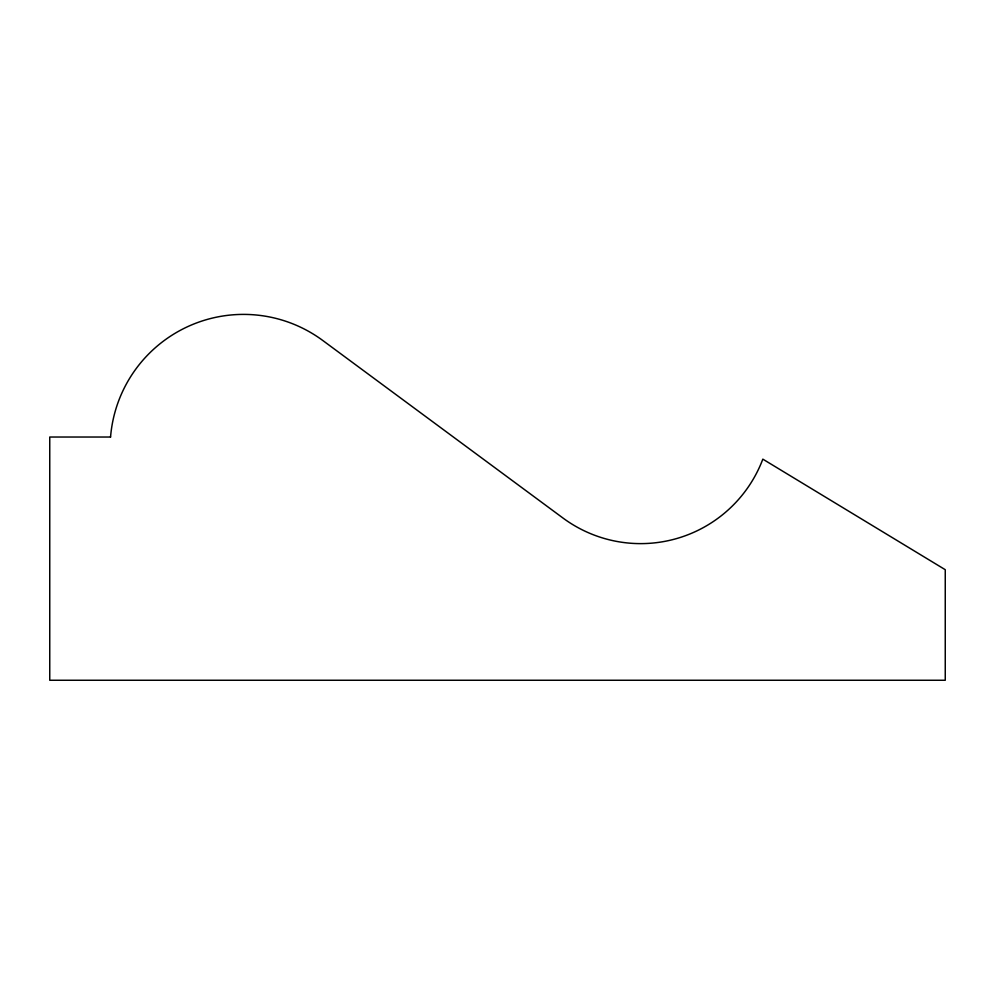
<?xml version="1.0" encoding="UTF-8"?>
<svg xmlns="http://www.w3.org/2000/svg" width="995" height="995" viewBox="0 0 995 995"><rect width="100%" height="100%" fill="white"/><g stroke="black" fill="none" stroke-linecap="round" stroke-linejoin="round"><path stroke-width="1.49" d="M110.557 437.029L49.75 437.029L49.75 680.257L945.25 680.257L945.25 569.7L762.829 459.143A130.619 130.619 0 0 1 562.996 518.047L322.828 340.526A133.405 133.405 0 0 0 110.557 437.029"/></g></svg>
